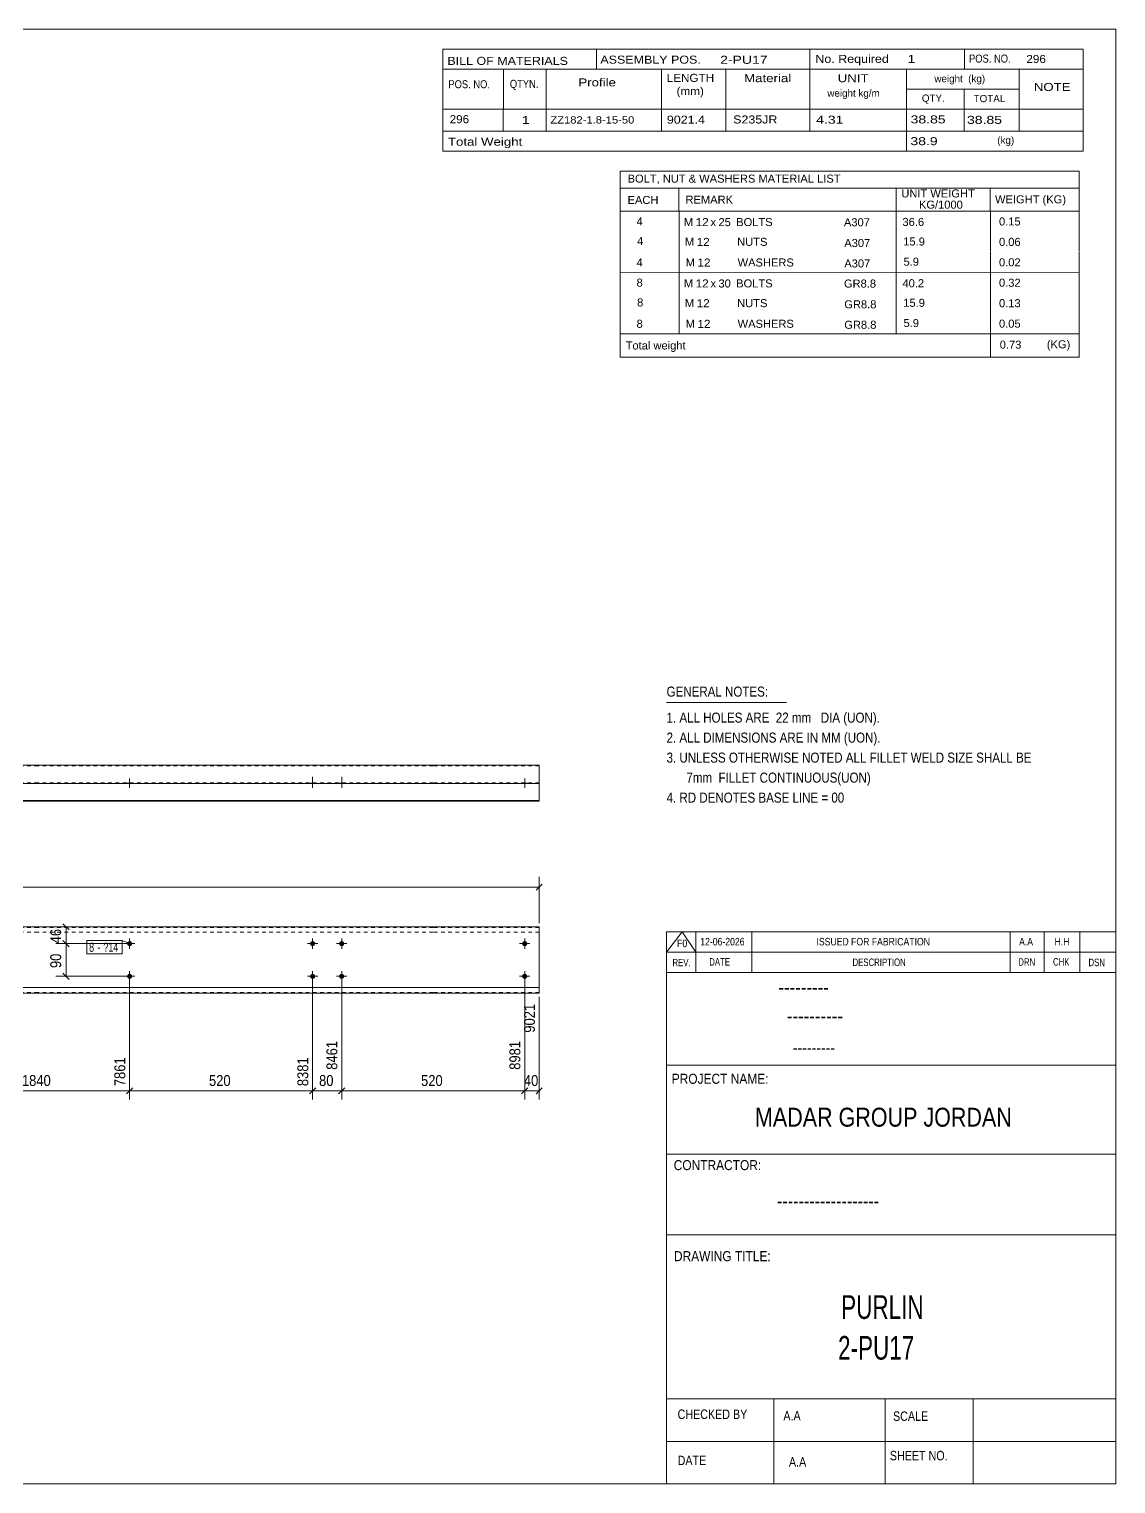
# Model space of a CAD drawing. Header units: millimetres. Extents: x 2 to 579, y 1 to 405.
# Drawn here: x 280.3 to 579, y 5 to 405 of the extents above; entities that cross this region are included whole.
import ezdxf

# ---------------------------------------------------------------- set-up
doc = ezdxf.new("R2010")
doc.units = ezdxf.units.MM
doc.linetypes.add('XKITLINE00', pattern=[0])
doc.linetypes.add('XKITLINE01', pattern=[4, 1, -1, 1, -1])
for name, color, linetype, lineweight in [('Bolt', 3, 'Continuous', 0), ('BoltMark', 7, 'Continuous', 0), ('Dimensions', 7, 'Continuous', 0), ('DrawingSheet', 5, 'Continuous', 0), ('OtherObjectType', 7, 'Continuous', 0), ('Part', 2, 'Continuous', 0)]:
    doc.layers.add(name, color=color, linetype=linetype, lineweight=lineweight)
doc.styles.add('@ARIAL_UNICODE_MS_BOLD', font='ARIAL.TTF')
doc.styles.add('ARIAL', font='ARIAL.TTF')
doc.styles.add('ARIAL_NARROW', font='ARIALN.TTF')
doc.styles.add('COMIC_SANS_MS_BOLD', font='COMICBD.TTF')
doc.styles.add('SWIS721_EX_BT', font='ARIAL.TTF')
doc.styles.add('SWISSE', font='ARIAL.TTF')

# ---------------------------------------------------------------- blocks, each defined once
blk = doc.blocks.new('*A5')
at = {"layer": 'Bolt'}
for points in [[(358.91, 153.52), (358.91, 153.49), (358.9, 153.45), (358.9, 153.42), (358.89, 153.39), (358.88, 153.35), (358.87, 153.32), (358.86, 153.29), (358.84, 153.26), (358.83, 153.23), (358.81, 153.2), (358.79, 153.17), (358.77, 153.14), (358.75, 153.11), (358.73, 153.09), (358.71, 153.06), (358.68, 153.04), (358.66, 153.01), (358.63, 152.99), (358.6, 152.97), (358.57, 152.96), (358.54, 152.94), (358.51, 152.92), (358.48, 152.91), (358.45, 152.9), (358.42, 152.89), (358.38, 152.88), (358.35, 152.87), (358.31, 152.86), (358.28, 152.86), (358.25, 152.86), (358.21, 152.86), (358.18, 152.86), (358.14, 152.86), (358.11, 152.86), (358.08, 152.87), (358.04, 152.88), (358.01, 152.89), (357.98, 152.9), (357.94, 152.91), (357.91, 152.92), (357.88, 152.94), (357.85, 152.96), (357.82, 152.97), (357.8, 152.99), (357.77, 153.01), (357.74, 153.04), (357.72, 153.06), (357.69, 153.09), (357.67, 153.11), (357.65, 153.14), (357.63, 153.17), (357.61, 153.2), (357.59, 153.23), (357.58, 153.26), (357.57, 153.29), (357.55, 153.32), (357.54, 153.35), (357.53, 153.39), (357.53, 153.42), (357.52, 153.45), (357.52, 153.49), (357.51, 153.52), (357.51, 153.56), (357.51, 153.59), (357.52, 153.62), (357.52, 153.66), (357.53, 153.69), (357.53, 153.73), (357.54, 153.76), (357.55, 153.79), (357.57, 153.82), (357.58, 153.86), (357.59, 153.89), (357.61, 153.92), (357.63, 153.94), (357.65, 153.97), (357.67, 154), (357.69, 154.03), (357.72, 154.05), (357.74, 154.07), (357.77, 154.1), (357.8, 154.12), (357.82, 154.14), (357.85, 154.16), (357.88, 154.17), (357.91, 154.19), (357.94, 154.2), (357.98, 154.21), (358.01, 154.23), (358.04, 154.23), (358.08, 154.24), (358.11, 154.25), (358.14, 154.25), (358.18, 154.25), (358.21, 154.26), (358.25, 154.25), (358.28, 154.25), (358.31, 154.25), (358.35, 154.24), (358.38, 154.23), (358.42, 154.23), (358.45, 154.21), (358.48, 154.2), (358.51, 154.19), (358.54, 154.17), (358.57, 154.16), (358.6, 154.14), (358.63, 154.12), (358.66, 154.1), (358.68, 154.07), (358.71, 154.05), (358.73, 154.03), (358.75, 154), (358.77, 153.97), (358.79, 153.94), (358.81, 153.92), (358.83, 153.89), (358.84, 153.86), (358.86, 153.82), (358.87, 153.79), (358.88, 153.76), (358.89, 153.73), (358.9, 153.69), (358.9, 153.66), (358.91, 153.62), (358.91, 153.59), (358.91, 153.56)], [(366.91, 153.52), (366.91, 153.49), (366.9, 153.45), (366.9, 153.42), (366.89, 153.39), (366.88, 153.35), (366.87, 153.32), (366.86, 153.29), (366.84, 153.26), (366.83, 153.23), (366.81, 153.2), (366.79, 153.17), (366.77, 153.14), (366.75, 153.11), (366.73, 153.09), (366.71, 153.06), (366.68, 153.04), (366.66, 153.01), (366.63, 152.99), (366.6, 152.97), (366.57, 152.96), (366.54, 152.94), (366.51, 152.92), (366.48, 152.91), (366.45, 152.9), (366.42, 152.89), (366.38, 152.88), (366.35, 152.87), (366.31, 152.86), (366.28, 152.86), (366.25, 152.86), (366.21, 152.86), (366.18, 152.86), (366.14, 152.86), (366.11, 152.86), (366.08, 152.87), (366.04, 152.88), (366.01, 152.89), (365.98, 152.9), (365.94, 152.91), (365.91, 152.92), (365.88, 152.94), (365.85, 152.96), (365.82, 152.97), (365.8, 152.99), (365.77, 153.01), (365.74, 153.04), (365.72, 153.06), (365.69, 153.09), (365.67, 153.11), (365.65, 153.14), (365.63, 153.17), (365.61, 153.2), (365.59, 153.23), (365.58, 153.26), (365.57, 153.29), (365.55, 153.32), (365.54, 153.35), (365.53, 153.39), (365.53, 153.42), (365.52, 153.45), (365.52, 153.49), (365.51, 153.52), (365.51, 153.56), (365.51, 153.59), (365.52, 153.62), (365.52, 153.66), (365.53, 153.69), (365.53, 153.73), (365.54, 153.76), (365.55, 153.79), (365.57, 153.82), (365.58, 153.86), (365.59, 153.89), (365.61, 153.92), (365.63, 153.94), (365.65, 153.97), (365.67, 154), (365.69, 154.03), (365.72, 154.05), (365.74, 154.07), (365.77, 154.1), (365.8, 154.12), (365.82, 154.14), (365.85, 154.16), (365.88, 154.17), (365.91, 154.19), (365.94, 154.2), (365.98, 154.21), (366.01, 154.23), (366.04, 154.23), (366.08, 154.24), (366.11, 154.25), (366.14, 154.25), (366.18, 154.25), (366.21, 154.26), (366.25, 154.25), (366.28, 154.25), (366.31, 154.25), (366.35, 154.24), (366.38, 154.23), (366.42, 154.23), (366.45, 154.21), (366.48, 154.2), (366.51, 154.19), (366.54, 154.17), (366.57, 154.16), (366.6, 154.14), (366.63, 154.12), (366.66, 154.1), (366.68, 154.07), (366.71, 154.05), (366.73, 154.03), (366.75, 154), (366.77, 153.97), (366.79, 153.94), (366.81, 153.92), (366.83, 153.89), (366.84, 153.86), (366.86, 153.82), (366.87, 153.79), (366.88, 153.76), (366.89, 153.73), (366.9, 153.69), (366.9, 153.66), (366.91, 153.62), (366.91, 153.59), (366.91, 153.56)], [(358.91, 144.52), (358.91, 144.49), (358.9, 144.45), (358.9, 144.42), (358.89, 144.39), (358.88, 144.35), (358.87, 144.32), (358.86, 144.29), (358.84, 144.26), (358.83, 144.23), (358.81, 144.2), (358.79, 144.17), (358.77, 144.14), (358.75, 144.11), (358.73, 144.09), (358.71, 144.06), (358.68, 144.04), (358.66, 144.01), (358.63, 143.99), (358.6, 143.97), (358.57, 143.96), (358.54, 143.94), (358.51, 143.92), (358.48, 143.91), (358.45, 143.9), (358.42, 143.89), (358.38, 143.88), (358.35, 143.87), (358.31, 143.86), (358.28, 143.86), (358.25, 143.86), (358.21, 143.86), (358.18, 143.86), (358.14, 143.86), (358.11, 143.86), (358.08, 143.87), (358.04, 143.88), (358.01, 143.89), (357.98, 143.9), (357.94, 143.91), (357.91, 143.92), (357.88, 143.94), (357.85, 143.96), (357.82, 143.97), (357.8, 143.99), (357.77, 144.01), (357.74, 144.04), (357.72, 144.06), (357.69, 144.09), (357.67, 144.11), (357.65, 144.14), (357.63, 144.17), (357.61, 144.2), (357.59, 144.23), (357.58, 144.26), (357.57, 144.29), (357.55, 144.32), (357.54, 144.35), (357.53, 144.39), (357.53, 144.42), (357.52, 144.45), (357.52, 144.49), (357.51, 144.52), (357.51, 144.56), (357.51, 144.59), (357.52, 144.62), (357.52, 144.66), (357.53, 144.69), (357.53, 144.73), (357.54, 144.76), (357.55, 144.79), (357.57, 144.82), (357.58, 144.86), (357.59, 144.89), (357.61, 144.92), (357.63, 144.94), (357.65, 144.97), (357.67, 145), (357.69, 145.03), (357.72, 145.05), (357.74, 145.07), (357.77, 145.1), (357.8, 145.12), (357.82, 145.14), (357.85, 145.16), (357.88, 145.17), (357.91, 145.19), (357.94, 145.2), (357.98, 145.21), (358.01, 145.23), (358.04, 145.23), (358.08, 145.24), (358.11, 145.25), (358.14, 145.25), (358.18, 145.25), (358.21, 145.26), (358.25, 145.25), (358.28, 145.25), (358.31, 145.25), (358.35, 145.24), (358.38, 145.23), (358.42, 145.23), (358.45, 145.21), (358.48, 145.2), (358.51, 145.19), (358.54, 145.17), (358.57, 145.16), (358.6, 145.14), (358.63, 145.12), (358.66, 145.1), (358.68, 145.07), (358.71, 145.05), (358.73, 145.03), (358.75, 145), (358.77, 144.97), (358.79, 144.94), (358.81, 144.92), (358.83, 144.89), (358.84, 144.86), (358.86, 144.82), (358.87, 144.79), (358.88, 144.76), (358.89, 144.73), (358.9, 144.69), (358.9, 144.66), (358.91, 144.62), (358.91, 144.59), (358.91, 144.56)], [(366.91, 144.52), (366.91, 144.49), (366.9, 144.45), (366.9, 144.42), (366.89, 144.39), (366.88, 144.35), (366.87, 144.32), (366.86, 144.29), (366.84, 144.26), (366.83, 144.23), (366.81, 144.2), (366.79, 144.17), (366.77, 144.14), (366.75, 144.11), (366.73, 144.09), (366.71, 144.06), (366.68, 144.04), (366.66, 144.01), (366.63, 143.99), (366.6, 143.97), (366.57, 143.96), (366.54, 143.94), (366.51, 143.92), (366.48, 143.91), (366.45, 143.9), (366.42, 143.89), (366.38, 143.88), (366.35, 143.87), (366.31, 143.86), (366.28, 143.86), (366.25, 143.86), (366.21, 143.86), (366.18, 143.86), (366.14, 143.86), (366.11, 143.86), (366.08, 143.87), (366.04, 143.88), (366.01, 143.89), (365.98, 143.9), (365.94, 143.91), (365.91, 143.92), (365.88, 143.94), (365.85, 143.96), (365.82, 143.97), (365.8, 143.99), (365.77, 144.01), (365.74, 144.04), (365.72, 144.06), (365.69, 144.09), (365.67, 144.11), (365.65, 144.14), (365.63, 144.17), (365.61, 144.2), (365.59, 144.23), (365.58, 144.26), (365.57, 144.29), (365.55, 144.32), (365.54, 144.35), (365.53, 144.39), (365.53, 144.42), (365.52, 144.45), (365.52, 144.49), (365.51, 144.52), (365.51, 144.56), (365.51, 144.59), (365.52, 144.62), (365.52, 144.66), (365.53, 144.69), (365.53, 144.73), (365.54, 144.76), (365.55, 144.79), (365.57, 144.82), (365.58, 144.86), (365.59, 144.89), (365.61, 144.92), (365.63, 144.94), (365.65, 144.97), (365.67, 145), (365.69, 145.03), (365.72, 145.05), (365.74, 145.07), (365.77, 145.1), (365.8, 145.12), (365.82, 145.14), (365.85, 145.16), (365.88, 145.17), (365.91, 145.19), (365.94, 145.2), (365.98, 145.21), (366.01, 145.23), (366.04, 145.23), (366.08, 145.24), (366.11, 145.25), (366.14, 145.25), (366.18, 145.25), (366.21, 145.26), (366.25, 145.25), (366.28, 145.25), (366.31, 145.25), (366.35, 145.24), (366.38, 145.23), (366.42, 145.23), (366.45, 145.21), (366.48, 145.2), (366.51, 145.19), (366.54, 145.17), (366.57, 145.16), (366.6, 145.14), (366.63, 145.12), (366.66, 145.1), (366.68, 145.07), (366.71, 145.05), (366.73, 145.03), (366.75, 145), (366.77, 144.97), (366.79, 144.94), (366.81, 144.92), (366.83, 144.89), (366.84, 144.86), (366.86, 144.82), (366.87, 144.79), (366.88, 144.76), (366.89, 144.73), (366.9, 144.69), (366.9, 144.66), (366.91, 144.62), (366.91, 144.59), (366.91, 144.56)]]:
    blk.add_hatch(color=3, dxfattribs=at).paths.add_polyline_path(points, flags=17)
at = {"layer": 'Bolt', "color": 3, "linetype": 'XKITLINE00', "lineweight": 0}
for p, q in [((359.61, 153.56), (356.81, 153.56)), ((358.21, 154.96), (358.21, 152.16)), ((367.61, 153.56), (364.81, 153.56)), ((366.21, 154.96), (366.21, 152.16)), ((359.61, 144.56), (356.81, 144.56)), ((358.21, 145.96), (358.21, 143.16)), ((367.61, 144.56), (364.81, 144.56)), ((366.21, 145.96), (366.21, 143.16))]:
    blk.add_line(p, q, dxfattribs=at)
blk = doc.blocks.new('*A6')
at = {"layer": 'Bolt'}
for points in [[(308.62, 153.52), (308.61, 153.49), (308.61, 153.45), (308.6, 153.42), (308.6, 153.39), (308.59, 153.35), (308.58, 153.32), (308.56, 153.29), (308.55, 153.26), (308.54, 153.23), (308.52, 153.2), (308.5, 153.17), (308.48, 153.14), (308.46, 153.11), (308.44, 153.09), (308.41, 153.06), (308.39, 153.04), (308.36, 153.01), (308.34, 152.99), (308.31, 152.97), (308.28, 152.96), (308.25, 152.94), (308.22, 152.92), (308.19, 152.91), (308.15, 152.9), (308.12, 152.89), (308.09, 152.88), (308.05, 152.87), (308.02, 152.86), (307.99, 152.86), (307.95, 152.86), (307.92, 152.86), (307.88, 152.86), (307.85, 152.86), (307.82, 152.86), (307.78, 152.87), (307.75, 152.88), (307.72, 152.89), (307.68, 152.9), (307.65, 152.91), (307.62, 152.92), (307.59, 152.94), (307.56, 152.96), (307.53, 152.97), (307.5, 152.99), (307.47, 153.01), (307.45, 153.04), (307.42, 153.06), (307.4, 153.09), (307.38, 153.11), (307.36, 153.14), (307.34, 153.17), (307.32, 153.2), (307.3, 153.23), (307.29, 153.26), (307.27, 153.29), (307.26, 153.32), (307.25, 153.35), (307.24, 153.39), (307.23, 153.42), (307.23, 153.45), (307.22, 153.49), (307.22, 153.52), (307.22, 153.56), (307.22, 153.59), (307.22, 153.62), (307.23, 153.66), (307.23, 153.69), (307.24, 153.73), (307.25, 153.76), (307.26, 153.79), (307.27, 153.82), (307.29, 153.86), (307.3, 153.89), (307.32, 153.92), (307.34, 153.94), (307.36, 153.97), (307.38, 154), (307.4, 154.03), (307.42, 154.05), (307.45, 154.07), (307.47, 154.1), (307.5, 154.12), (307.53, 154.14), (307.56, 154.16), (307.59, 154.17), (307.62, 154.19), (307.65, 154.2), (307.68, 154.21), (307.72, 154.23), (307.75, 154.23), (307.78, 154.24), (307.82, 154.25), (307.85, 154.25), (307.88, 154.25), (307.92, 154.26), (307.95, 154.25), (307.99, 154.25), (308.02, 154.25), (308.05, 154.24), (308.09, 154.23), (308.12, 154.23), (308.15, 154.21), (308.19, 154.2), (308.22, 154.19), (308.25, 154.17), (308.28, 154.16), (308.31, 154.14), (308.34, 154.12), (308.36, 154.1), (308.39, 154.07), (308.41, 154.05), (308.44, 154.03), (308.46, 154), (308.48, 153.97), (308.5, 153.94), (308.52, 153.92), (308.54, 153.89), (308.55, 153.86), (308.56, 153.82), (308.58, 153.79), (308.59, 153.76), (308.6, 153.73), (308.6, 153.69), (308.61, 153.66), (308.61, 153.62), (308.62, 153.59), (308.62, 153.56)], [(417.21, 153.52), (417.2, 153.49), (417.2, 153.45), (417.19, 153.42), (417.19, 153.39), (417.18, 153.35), (417.17, 153.32), (417.15, 153.29), (417.14, 153.26), (417.12, 153.23), (417.11, 153.2), (417.09, 153.17), (417.07, 153.14), (417.05, 153.11), (417.02, 153.09), (417, 153.06), (416.98, 153.04), (416.95, 153.01), (416.92, 152.99), (416.89, 152.97), (416.87, 152.96), (416.84, 152.94), (416.81, 152.92), (416.77, 152.91), (416.74, 152.9), (416.71, 152.89), (416.68, 152.88), (416.64, 152.87), (416.61, 152.86), (416.57, 152.86), (416.54, 152.86), (416.51, 152.86), (416.47, 152.86), (416.44, 152.86), (416.4, 152.86), (416.37, 152.87), (416.34, 152.88), (416.3, 152.89), (416.27, 152.9), (416.24, 152.91), (416.21, 152.92), (416.18, 152.94), (416.15, 152.96), (416.12, 152.97), (416.09, 152.99), (416.06, 153.01), (416.04, 153.04), (416.01, 153.06), (415.99, 153.09), (415.96, 153.11), (415.94, 153.14), (415.92, 153.17), (415.91, 153.2), (415.89, 153.23), (415.87, 153.26), (415.86, 153.29), (415.85, 153.32), (415.84, 153.35), (415.83, 153.39), (415.82, 153.42), (415.81, 153.45), (415.81, 153.49), (415.81, 153.52), (415.81, 153.56), (415.81, 153.59), (415.81, 153.62), (415.81, 153.66), (415.82, 153.69), (415.83, 153.73), (415.84, 153.76), (415.85, 153.79), (415.86, 153.82), (415.87, 153.86), (415.89, 153.89), (415.91, 153.92), (415.92, 153.94), (415.94, 153.97), (415.96, 154), (415.99, 154.03), (416.01, 154.05), (416.04, 154.07), (416.06, 154.1), (416.09, 154.12), (416.12, 154.14), (416.15, 154.16), (416.18, 154.17), (416.21, 154.19), (416.24, 154.2), (416.27, 154.21), (416.3, 154.23), (416.34, 154.23), (416.37, 154.24), (416.4, 154.25), (416.44, 154.25), (416.47, 154.25), (416.51, 154.26), (416.54, 154.25), (416.57, 154.25), (416.61, 154.25), (416.64, 154.24), (416.68, 154.23), (416.71, 154.23), (416.74, 154.21), (416.77, 154.2), (416.81, 154.19), (416.84, 154.17), (416.87, 154.16), (416.89, 154.14), (416.92, 154.12), (416.95, 154.1), (416.98, 154.07), (417, 154.05), (417.02, 154.03), (417.05, 154), (417.07, 153.97), (417.09, 153.94), (417.11, 153.92), (417.12, 153.89), (417.14, 153.86), (417.15, 153.82), (417.17, 153.79), (417.18, 153.76), (417.19, 153.73), (417.19, 153.69), (417.2, 153.66), (417.2, 153.62), (417.21, 153.59), (417.21, 153.56)], [(308.62, 144.52), (308.61, 144.49), (308.61, 144.45), (308.6, 144.42), (308.6, 144.39), (308.59, 144.35), (308.58, 144.32), (308.56, 144.29), (308.55, 144.26), (308.54, 144.23), (308.52, 144.2), (308.5, 144.17), (308.48, 144.14), (308.46, 144.11), (308.44, 144.09), (308.41, 144.06), (308.39, 144.04), (308.36, 144.01), (308.34, 143.99), (308.31, 143.97), (308.28, 143.96), (308.25, 143.94), (308.22, 143.92), (308.19, 143.91), (308.15, 143.9), (308.12, 143.89), (308.09, 143.88), (308.05, 143.87), (308.02, 143.86), (307.99, 143.86), (307.95, 143.86), (307.92, 143.86), (307.88, 143.86), (307.85, 143.86), (307.82, 143.86), (307.78, 143.87), (307.75, 143.88), (307.72, 143.89), (307.68, 143.9), (307.65, 143.91), (307.62, 143.92), (307.59, 143.94), (307.56, 143.96), (307.53, 143.97), (307.5, 143.99), (307.47, 144.01), (307.45, 144.04), (307.42, 144.06), (307.4, 144.09), (307.38, 144.11), (307.36, 144.14), (307.34, 144.17), (307.32, 144.2), (307.3, 144.23), (307.29, 144.26), (307.27, 144.29), (307.26, 144.32), (307.25, 144.35), (307.24, 144.39), (307.23, 144.42), (307.23, 144.45), (307.22, 144.49), (307.22, 144.52), (307.22, 144.56), (307.22, 144.59), (307.22, 144.62), (307.23, 144.66), (307.23, 144.69), (307.24, 144.73), (307.25, 144.76), (307.26, 144.79), (307.27, 144.82), (307.29, 144.86), (307.3, 144.89), (307.32, 144.92), (307.34, 144.94), (307.36, 144.97), (307.38, 145), (307.4, 145.03), (307.42, 145.05), (307.45, 145.07), (307.47, 145.1), (307.5, 145.12), (307.53, 145.14), (307.56, 145.16), (307.59, 145.17), (307.62, 145.19), (307.65, 145.2), (307.68, 145.21), (307.72, 145.23), (307.75, 145.23), (307.78, 145.24), (307.82, 145.25), (307.85, 145.25), (307.88, 145.25), (307.92, 145.26), (307.95, 145.25), (307.99, 145.25), (308.02, 145.25), (308.05, 145.24), (308.09, 145.23), (308.12, 145.23), (308.15, 145.21), (308.19, 145.2), (308.22, 145.19), (308.25, 145.17), (308.28, 145.16), (308.31, 145.14), (308.34, 145.12), (308.36, 145.1), (308.39, 145.07), (308.41, 145.05), (308.44, 145.03), (308.46, 145), (308.48, 144.97), (308.5, 144.94), (308.52, 144.92), (308.54, 144.89), (308.55, 144.86), (308.56, 144.82), (308.58, 144.79), (308.59, 144.76), (308.6, 144.73), (308.6, 144.69), (308.61, 144.66), (308.61, 144.62), (308.62, 144.59), (308.62, 144.56)], [(417.21, 144.52), (417.2, 144.49), (417.2, 144.45), (417.19, 144.42), (417.19, 144.39), (417.18, 144.35), (417.17, 144.32), (417.15, 144.29), (417.14, 144.26), (417.12, 144.23), (417.11, 144.2), (417.09, 144.17), (417.07, 144.14), (417.05, 144.11), (417.02, 144.09), (417, 144.06), (416.98, 144.04), (416.95, 144.01), (416.92, 143.99), (416.89, 143.97), (416.87, 143.96), (416.84, 143.94), (416.81, 143.92), (416.77, 143.91), (416.74, 143.9), (416.71, 143.89), (416.68, 143.88), (416.64, 143.87), (416.61, 143.86), (416.57, 143.86), (416.54, 143.86), (416.51, 143.86), (416.47, 143.86), (416.44, 143.86), (416.4, 143.86), (416.37, 143.87), (416.34, 143.88), (416.3, 143.89), (416.27, 143.9), (416.24, 143.91), (416.21, 143.92), (416.18, 143.94), (416.15, 143.96), (416.12, 143.97), (416.09, 143.99), (416.06, 144.01), (416.04, 144.04), (416.01, 144.06), (415.99, 144.09), (415.96, 144.11), (415.94, 144.14), (415.92, 144.17), (415.91, 144.2), (415.89, 144.23), (415.87, 144.26), (415.86, 144.29), (415.85, 144.32), (415.84, 144.35), (415.83, 144.39), (415.82, 144.42), (415.81, 144.45), (415.81, 144.49), (415.81, 144.52), (415.81, 144.56), (415.81, 144.59), (415.81, 144.62), (415.81, 144.66), (415.82, 144.69), (415.83, 144.73), (415.84, 144.76), (415.85, 144.79), (415.86, 144.82), (415.87, 144.86), (415.89, 144.89), (415.91, 144.92), (415.92, 144.94), (415.94, 144.97), (415.96, 145), (415.99, 145.03), (416.01, 145.05), (416.04, 145.07), (416.06, 145.1), (416.09, 145.12), (416.12, 145.14), (416.15, 145.16), (416.18, 145.17), (416.21, 145.19), (416.24, 145.2), (416.27, 145.21), (416.3, 145.23), (416.34, 145.23), (416.37, 145.24), (416.4, 145.25), (416.44, 145.25), (416.47, 145.25), (416.51, 145.26), (416.54, 145.25), (416.57, 145.25), (416.61, 145.25), (416.64, 145.24), (416.68, 145.23), (416.71, 145.23), (416.74, 145.21), (416.77, 145.2), (416.81, 145.19), (416.84, 145.17), (416.87, 145.16), (416.89, 145.14), (416.92, 145.12), (416.95, 145.1), (416.98, 145.07), (417, 145.05), (417.02, 145.03), (417.05, 145), (417.07, 144.97), (417.09, 144.94), (417.11, 144.92), (417.12, 144.89), (417.14, 144.86), (417.15, 144.82), (417.17, 144.79), (417.18, 144.76), (417.19, 144.73), (417.19, 144.69), (417.2, 144.66), (417.2, 144.62), (417.21, 144.59), (417.21, 144.56)]]:
    blk.add_hatch(color=3, dxfattribs=at).paths.add_polyline_path(points, flags=17)
at = {"layer": 'Bolt', "color": 3, "linetype": 'XKITLINE00', "lineweight": 0}
for p, q in [((309.32, 153.56), (306.52, 153.56)), ((307.92, 154.96), (307.92, 152.16)), ((417.91, 153.56), (415.11, 153.56)), ((416.51, 154.96), (416.51, 152.16)), ((309.32, 144.56), (306.52, 144.56)), ((307.92, 145.96), (307.92, 143.16)), ((417.91, 144.56), (415.11, 144.56)), ((416.51, 145.96), (416.51, 143.16))]:
    blk.add_line(p, q, dxfattribs=at)
blk = doc.blocks.new('*A7')
at = {"layer": 'Part'}
blk.add_hatch(color=2, dxfattribs=at).paths.add_polyline_path([(69.69, 159.56), (71.29, 159.56), (70.49, 158.16)], flags=17)
at = {"layer": 'Part', "color": 2, "linetype": 'XKITLINE00', "lineweight": 0}
for p, q in [((46.45, 158.16), (46.45, 139.96)), ((70.45, 158.16), (46.45, 158.16)), ((70.49, 158.16), (69.69, 159.56)), ((69.69, 159.56), (71.29, 159.56)), ((71.29, 159.56), (70.49, 158.16)), ((182.13, 158.16), (70.55, 158.16)), ((232.43, 158.16), (182.23, 158.16)), ((282.72, 158.16), (232.53, 158.16)), ((333.02, 158.16), (282.82, 158.16)), ((391.31, 158.16), (333.12, 158.16)), ((420.51, 158.16), (391.41, 158.16)), ((420.51, 158.16), (420.51, 139.96)), ((70.45, 141.46), (46.45, 141.46)), ((182.13, 141.46), (70.55, 141.46)), ((232.43, 141.46), (182.23, 141.46)), ((282.72, 141.46), (232.53, 141.46)), ((333.02, 141.46), (282.82, 141.46)), ((391.31, 141.46), (333.12, 141.46)), ((420.51, 141.46), (391.41, 141.46)), ((46.45, 139.96), (70.45, 139.96)), ((70.55, 139.96), (182.13, 139.96)), ((182.23, 139.96), (232.43, 139.96)), ((232.53, 139.96), (282.72, 139.96)), ((282.82, 139.96), (333.02, 139.96)), ((333.12, 139.96), (391.31, 139.96)), ((391.41, 139.96), (420.51, 139.96))]:
    blk.add_line(p, q, dxfattribs=at)
at = {"layer": 'Part', "color": 7, "linetype": 'XKITLINE01', "lineweight": 0}
for p, q in [((70.45, 157.98), (46.45, 157.98)), ((70.45, 156.66), (46.45, 156.66)), ((182.13, 157.98), (70.55, 157.98)), ((182.13, 156.66), (70.55, 156.66)), ((232.43, 157.98), (182.23, 157.98)), ((232.43, 156.66), (182.23, 156.66)), ((282.72, 157.98), (232.53, 157.98)), ((282.72, 156.66), (232.53, 156.66)), ((333.02, 157.98), (282.82, 157.98)), ((333.02, 156.66), (282.82, 156.66)), ((391.31, 157.98), (333.12, 157.98)), ((391.31, 156.66), (333.12, 156.66)), ((420.51, 157.98), (391.41, 157.98)), ((420.51, 156.66), (391.41, 156.66)), ((70.45, 140.14), (46.45, 140.14)), ((182.13, 140.14), (70.55, 140.14)), ((232.43, 140.14), (182.23, 140.14)), ((282.72, 140.14), (232.53, 140.14)), ((333.02, 140.14), (282.82, 140.14)), ((391.31, 140.14), (333.12, 140.14)), ((420.51, 140.14), (391.41, 140.14))]:
    blk.add_line(p, q, dxfattribs=at)
at = {"layer": 'Part', "color": 2, "linetype": 'XKITLINE00', "lineweight": 0}
blk.add_circle((70.49, 159.06), 1, dxfattribs=at)
blk = doc.blocks.new('*A12')
at = {"layer": 'Bolt'}
for points in [[(357.51, 197.58), (357.51, 197.76), (358.91, 197.76), (358.91, 197.58)], [(357.51, 197.58), (357.51, 197.76), (358.91, 197.76), (358.91, 197.58)], [(365.51, 197.58), (365.51, 197.76), (366.91, 197.76), (366.91, 197.58)], [(365.51, 197.58), (365.51, 197.76), (366.91, 197.76), (366.91, 197.58)]]:
    blk.add_hatch(color=3, dxfattribs=at).paths.add_polyline_path(points, flags=17)
at = {"layer": 'Bolt', "color": 3, "linetype": 'XKITLINE00', "lineweight": 0}
for p, q in [((357.51, 197.76), (357.51, 197.58)), ((357.51, 197.76), (357.51, 197.58)), ((358.21, 199.42), (358.21, 196.42)), ((358.21, 199.42), (358.21, 196.42)), ((358.91, 197.76), (358.91, 197.58)), ((358.91, 197.76), (358.91, 197.58)), ((365.51, 197.76), (365.51, 197.58)), ((365.51, 197.76), (365.51, 197.58)), ((366.21, 199.42), (366.21, 196.42)), ((366.21, 199.42), (366.21, 196.42)), ((366.91, 197.76), (366.91, 197.58)), ((366.91, 197.76), (366.91, 197.58))]:
    blk.add_line(p, q, dxfattribs=at)
blk = doc.blocks.new('*A13')
at = {"layer": 'Bolt'}
for points in [[(307.22, 197.58), (307.22, 197.76), (308.62, 197.76), (308.62, 197.58)], [(307.22, 197.58), (307.22, 197.76), (308.62, 197.76), (308.62, 197.58)], [(415.81, 197.58), (415.81, 197.76), (417.21, 197.76), (417.21, 197.58)], [(415.81, 197.58), (415.81, 197.76), (417.21, 197.76), (417.21, 197.58)]]:
    blk.add_hatch(color=3, dxfattribs=at).paths.add_polyline_path(points, flags=17)
at = {"layer": 'Bolt', "color": 3, "linetype": 'XKITLINE00', "lineweight": 0}
for p, q in [((307.22, 197.76), (307.22, 197.58)), ((307.22, 197.76), (307.22, 197.58)), ((307.92, 198.92), (307.92, 196.42)), ((307.92, 198.92), (307.92, 196.42)), ((308.62, 197.76), (308.62, 197.58)), ((308.62, 197.76), (308.62, 197.58)), ((415.81, 197.76), (415.81, 197.58)), ((415.81, 197.76), (415.81, 197.58)), ((416.51, 198.92), (416.51, 196.42)), ((416.51, 198.92), (416.51, 196.42)), ((417.21, 197.76), (417.21, 197.58)), ((417.21, 197.76), (417.21, 197.58))]:
    blk.add_line(p, q, dxfattribs=at)
blk = doc.blocks.new('*A14')
at = {"layer": 'Part'}
blk.add_hatch(color=2, dxfattribs=at).paths.add_polyline_path([(69.69, 199.07), (71.29, 199.07), (70.49, 197.67)], flags=17)
at = {"layer": 'Part', "color": 2, "linetype": 'XKITLINE00', "lineweight": 0}
for p, q in [((46.45, 192.94), (46.45, 202.58)), ((70.45, 202.58), (46.45, 202.58)), ((182.13, 202.58), (70.55, 202.58)), ((232.43, 202.58), (182.23, 202.58)), ((282.72, 202.58), (232.53, 202.58)), ((333.02, 202.58), (282.82, 202.58)), ((391.31, 202.58), (333.12, 202.58)), ((420.51, 202.58), (391.41, 202.58)), ((420.51, 202.58), (420.51, 192.94)), ((70.45, 197.58), (46.45, 197.58)), ((70.49, 197.67), (69.69, 199.07)), ((69.69, 199.07), (71.29, 199.07)), ((71.29, 199.07), (70.49, 197.67)), ((182.13, 197.58), (70.55, 197.58)), ((232.43, 197.58), (182.23, 197.58)), ((282.72, 197.58), (232.53, 197.58)), ((333.02, 197.58), (282.82, 197.58)), ((391.31, 197.58), (333.12, 197.58)), ((420.51, 197.58), (391.41, 197.58)), ((46.45, 192.76), (46.45, 192.94)), ((46.45, 192.94), (70.45, 192.94)), ((70.45, 192.76), (46.45, 192.76)), ((70.55, 192.94), (182.13, 192.94)), ((182.13, 192.76), (70.55, 192.76)), ((182.23, 192.94), (232.43, 192.94)), ((232.43, 192.76), (182.23, 192.76)), ((232.53, 192.94), (282.72, 192.94)), ((282.72, 192.76), (232.53, 192.76)), ((282.82, 192.94), (333.02, 192.94)), ((333.02, 192.76), (282.82, 192.76)), ((333.12, 192.94), (391.31, 192.94)), ((391.31, 192.76), (333.12, 192.76)), ((391.41, 192.94), (420.51, 192.94)), ((420.51, 192.76), (391.41, 192.76)), ((420.51, 192.94), (420.51, 192.76))]:
    blk.add_line(p, q, dxfattribs=at)
at = {"layer": 'Part', "color": 7, "linetype": 'XKITLINE01', "lineweight": 0}
for p, q in [((70.45, 202.4), (46.45, 202.4)), ((182.13, 202.4), (70.55, 202.4)), ((232.43, 202.4), (182.23, 202.4)), ((282.72, 202.4), (232.53, 202.4)), ((333.02, 202.4), (282.82, 202.4)), ((391.31, 202.4), (333.12, 202.4)), ((420.51, 202.4), (391.41, 202.4)), ((70.45, 197.76), (46.45, 197.76)), ((182.13, 197.76), (70.55, 197.76)), ((232.43, 197.76), (182.23, 197.76)), ((282.72, 197.76), (232.53, 197.76)), ((333.02, 197.76), (282.82, 197.76)), ((391.31, 197.76), (333.12, 197.76)), ((420.51, 197.76), (391.41, 197.76))]:
    blk.add_line(p, q, dxfattribs=at)
at = {"layer": 'Part', "color": 2, "linetype": 'XKITLINE00', "lineweight": 0}
blk.add_circle((70.49, 198.57), 1, dxfattribs=at)
blk = doc.blocks.new('*A15')
at = {"layer": 'DrawingSheet', "color": 5, "linetype": 'XKITLINE00', "lineweight": 0}
for p, q in [((579, 405), (5, 405)), ((5, 405), (5, 5)), ((579, 5), (579, 405)), ((5, 5), (579, 5))]:
    blk.add_line(p, q, dxfattribs=at)
at = {"layer": 'DrawingSheet', "color": 5, "style": 'ARIAL', "width": 0.85}
blk.add_text('Tekla structures', height=2, rotation=90, dxfattribs=at).set_placement((4.5, 5.5))
blk = doc.blocks.new('*A16')
at = {"layer": 'OtherObjectType', "color": 7, "linetype": 'XKITLINE00', "lineweight": 0}
for p, q in [((442.76, 365.95), (442.75, 354.95)), ((442.76, 365.95), (568.88, 365.95)), ((568.88, 365.95), (568.88, 354.95)), ((442.75, 361.3), (568.88, 361.3)), ((458.87, 361.31), (458.87, 354.95)), ((518.57, 361.31), (518.57, 354.95)), ((544.47, 361.29), (544.47, 354.95)), ((442.76, 354.92), (442.76, 349.42)), ((442.77, 354.95), (568.88, 354.95)), ((458.92, 354.95), (458.92, 349.33)), ((518.57, 354.95), (518.57, 349.33)), ((544.5, 354.95), (544.5, 349.45)), ((568.88, 354.95), (568.88, 349.45)), ((442.79, 349.33), (442.79, 343.72)), ((458.95, 349.33), (458.95, 343.71)), ((518.57, 349.33), (518.57, 343.71)), ((544.5, 349.33), (544.5, 343.83)), ((568.88, 349.33), (568.88, 343.83)), ((442.79, 343.7), (442.79, 338.13)), ((458.95, 343.71), (458.95, 338.09)), ((518.57, 343.71), (518.57, 338.09)), ((544.5, 343.71), (544.5, 338.1)), ((568.88, 343.71), (568.88, 338.1)), ((568.88, 338.1), (442.75, 338.13)), ((442.76, 338.06), (442.76, 332.56)), ((458.92, 338.09), (458.92, 332.47)), ((518.57, 338.09), (518.57, 332.47)), ((544.5, 338.09), (544.5, 332.59)), ((568.88, 338.09), (568.88, 332.59)), ((442.79, 332.47), (442.79, 326.86)), ((458.95, 332.47), (458.95, 326.86)), ((518.57, 332.47), (518.57, 326.86)), ((544.5, 332.47), (544.5, 326.97)), ((568.88, 332.47), (568.88, 326.97)), ((442.79, 326.84), (442.79, 321.27)), ((458.95, 326.85), (458.95, 321.24)), ((518.57, 326.86), (518.57, 321.24)), ((544.5, 326.85), (544.5, 321.25)), ((568.88, 326.85), (568.88, 321.24)), ((568.88, 321.24), (442.75, 321.27)), ((442.78, 321.24), (442.78, 314.83)), ((442.85, 321.23), (568.87, 321.24)), ((544.5, 321.2), (544.5, 314.79)), ((568.87, 321.21), (568.87, 314.79)), ((442.77, 314.79), (568.87, 314.79))]:
    blk.add_line(p, q, dxfattribs=at)
at = {"layer": 'OtherObjectType', "color": 7, "style": 'ARIAL_NARROW'}
for s, width, p in [('BOLT, NUT & WASHERS MATERIAL LIST', 1.211571, (444.79, 362.79)), ('UNIT WEIGHT', 1.211571, (520.03, 358.72)), ('EACH', 1.211571, (444.78, 356.92)), ('REMARK', 1.211571, (460.7, 357.01)), (' KG/1000', 1.211571, (524.02, 355.63)), ('WEIGHT (KG)', 1.211571, (545.78, 357.1)), ('4', 1.211571, (447.26, 351.05)), ('M', 1.211571, (460.26, 350.85)), ('12', 1.275, (463.5, 350.83)), ('x', 1.211571, (467.58, 350.83)), ('25', 1.211571, (469.76, 350.82)), ('BOLTS', 1.211571, (474.63, 350.84)), ('A307', 1.211571, (504.25, 350.79)), ('36.6', 1.211571, (520.34, 350.88)), ('0.15', 1.211571, (546.87, 351.01)), ('4', 1.211571, (447.4, 345.61)), ('M', 1.211571, (460.54, 345.41)), ('12', 1.275, (463.78, 345.39)), ('NUTS', 1.211571, (474.91, 345.41)), ('A307', 1.211571, (504.35, 345.09)), ('15.9', 1.211571, (520.56, 345.5)), ('0.06', 1.211571, (546.87, 345.39)), ('4', 1.211571, (447.24, 339.74)), ('M', 1.211571, (460.76, 339.74)), ('12', 1.275, (464, 339.72)), ('WASHERS', 1.211571, (475.04, 339.73)), ('A307', 1.211571, (504.35, 339.47)), ('5.9', 1.211571, (520.64, 339.94)), ('0.02', 1.211571, (546.87, 339.78)), ('8', 1.211571, (447.26, 334.2)), ('M', 1.211571, (460.26, 333.99)), ('12', 1.275, (463.5, 333.97)), ('30', 1.211571, (469.76, 333.96)), ('BOLTS', 1.211571, (474.63, 333.98)), ('GR8.8', 1.211571, (504.25, 333.93)), ('40.2', 1.211571, (520.34, 334.02)), ('0.32', 1.211571, (546.87, 334.16)), ('x', 1.211571, (467.58, 333.97)), ('8', 1.211571, (447.4, 328.75)), ('M', 1.211571, (460.54, 328.56)), ('12', 1.275, (463.78, 328.54)), ('NUTS', 1.211571, (474.91, 328.55)), ('GR8.8', 1.211571, (504.35, 328.23)), ('15.9', 1.211571, (520.56, 328.65)), ('0.13', 1.211571, (546.87, 328.54)), ('8', 1.211571, (447.24, 322.88)), ('M', 1.211571, (460.76, 322.88)), ('12', 1.275, (464, 322.86)), ('WASHERS', 1.211571, (475.04, 322.88)), ('GR8.8', 1.211571, (504.35, 322.61)), ('5.9', 1.211571, (520.64, 323.08)), ('0.05', 1.211571, (546.87, 322.92)), ('Total weight', 1.211571, (444.26, 316.91)), ('0.73', 1.211571, (547.07, 317.14)), ('(KG)', 1.211571, (560.02, 317.24))]:
    blk.add_text(s, height=2.2, dxfattribs=dict(at, width=width)).set_placement(p)
blk = doc.blocks.new('*A17')
at = {"layer": 'OtherObjectType', "color": 7, "linetype": 'XKITLINE00', "lineweight": 0}
blk.add_line((455.5, 219.82), (488.5, 219.82), dxfattribs=at)
at = {"layer": 'OtherObjectType', "color": 7, "style": 'ARIAL_NARROW', "width": 1.008832}
for s, p in [('GENERAL NOTES:', (455.5, 221.47)), ('1. ALL HOLES ARE  22 mm   DIA (UON).', (455.5, 214.32)), ('2. ALL DIMENSIONS ARE IN MM (UON).', (455.5, 208.82)), ('3. UNLESS OTHERWISE NOTED ALL FILLET WELD SIZE SHALL BE', (455.5, 203.32)), ('7mm  FILLET CONTINUOUS(UON)', (460.95, 197.82)), ('4. RD DENOTES BASE LINE = 00', (455.5, 192.32))]:
    blk.add_text(s, height=2.75, dxfattribs=at).set_placement(p)
blk = doc.blocks.new('*A18')
at = {"layer": 'OtherObjectType', "color": 7, "linetype": 'XKITLINE00', "lineweight": 0}
for p, q in [((455.5, 156.76), (579, 156.76)), ((455.5, 151.21), (459.82, 156.76)), ((455.5, 151.21), (455.5, 156.76)), ((459.82, 156.76), (463.53, 151.21)), ((463.53, 151.21), (463.53, 156.76)), ((478.97, 151.21), (478.97, 156.76)), ((549.98, 151.21), (549.98, 156.76)), ((559.24, 151.21), (559.24, 156.76)), ((569.12, 151.21), (569.12, 156.76)), ((579, 151.21), (579, 156.76)), ((455.5, 151.21), (579, 151.21)), ((455.5, 145.65), (455.5, 151.21)), ((459.21, 151.21), (579, 151.21)), ((463.53, 145.65), (463.53, 151.21)), ((478.97, 145.65), (478.97, 151.21)), ((549.98, 145.65), (549.98, 151.21)), ((559.24, 145.65), (559.24, 151.21)), ((569.12, 145.65), (569.12, 151.21)), ((579, 145.65), (579, 151.21))]:
    blk.add_line(p, q, dxfattribs=at)
at = {"layer": 'OtherObjectType', "color": 7, "style": 'ARIAL_NARROW'}
for s, height, width, p in [('F0', 2.058, 1.008832, (458.4, 152.59)), ('12-06-2026', 2.058, 1.008832, (464.76, 153.06)), ('ISSUED FOR FABRICATION', 2.0583, 1.008832, (496.71, 153.06)), ('A.A', 2.058, 1.008832, (552.4, 153.06)), ('H.H', 2.058, 1.008832, (562.13, 153.06)), ('REV.', 2.058, 0.907949, (457.13, 147.31)), ('DATE', 2.058, 0.907949, (467.23, 147.5)), ('DESCRIPTION', 2.0583, 0.907949, (506.61, 147.39)), ('DRN', 2.058, 0.907949, (552.17, 147.47)), ('CHK', 2.058, 0.907949, (561.72, 147.5)), ('DSN', 2.058, 0.907949, (571.47, 147.35))]:
    blk.add_text(s, height=height, dxfattribs=dict(at, width=width)).set_placement(p)
blk = doc.blocks.new('*A20')
at = {"layer": 'OtherObjectType', "color": 2, "linetype": 'XKITLINE00', "lineweight": 0}
for p, q in [((455.5, 145.65), (579, 145.65)), ((455.5, 5), (455.5, 145.64)), ((578.98, 145.64), (579, 5)), ((579, 120.14), (455.5, 120.14)), ((455.5, 95.63), (579, 95.63)), ((579, 73.49), (455.5, 73.49)), ((579, 28.4), (455.5, 28.4)), ((484.94, 28.4), (484.94, 5)), ((515.62, 5), (515.62, 28.4)), ((539.75, 5), (539.75, 28.4)), ((579, 16.7), (455.5, 16.7)), ((579, 5), (455.5, 5))]:
    blk.add_line(p, q, dxfattribs=at)
at = {"layer": 'OtherObjectType', "color": 4, "style": '@ARIAL_UNICODE_MS_BOLD', "width": 0.85}
blk.add_text('---------', height=3.9, dxfattribs=at).set_placement((486.23, 139.59))
at = {"layer": 'OtherObjectType', "color": 7, "style": 'ARIAL', "width": 0.85}
for s, height, p in [('----------', 3.9, (488.56, 131.77)), ('---------', 3.25, (490.21, 123.31))]:
    blk.add_text(s, height=height, dxfattribs=at).set_placement(p)
at = {"layer": 'OtherObjectType', "color": 3, "width": 0.85}
for s, style, p in [('PROJECT NAME:', 'SWIS721_EX_BT', (456.92, 115.01)), ('CONTRACTOR:', 'SWISSE', (457.47, 91.27)), ('DRAWING TITLE:', 'SWIS721_EX_BT', (457.53, 66.24))]:
    blk.add_text(s, height=2.7618, dxfattribs=dict(at, style=style)).set_placement(p)
at = {"layer": 'OtherObjectType', "color": 7, "width": 0.85}
for s, height, p in [('MADAR GROUP JORDAN', 5.2, (479.79, 103.23)), ('CHECKED BY', 2.592, (458.53, 22.86)), ('A.A', 2.592, (487.61, 22.45)), ('SCALE', 2.592, (517.74, 22.33)), ('DATE', 2.592, (458.54, 10.16)), ('A.A', 2.592, (489.14, 9.76)), ('SHEET NO.', 2.592, (516.87, 11.49))]:
    blk.add_text(s, height=height, dxfattribs=at).set_placement(p)
at = {"layer": 'OtherObjectType', "color": 1}
for s, height, style, width, p in [('-------------------', 3.9, 'COMIC_SANS_MS_BOLD', 0.85, (485.87, 80.86)), ('PURLIN', 6.5, 'ARIAL', 0.68, (503.5, 50.37)), ('2-PU17', 6.5, 'ARIAL', 0.68, (502.64, 39.17))]:
    blk.add_text(s, height=height, dxfattribs=dict(at, style=style, width=width)).set_placement(p)
blk = doc.blocks.new('*A21')
at = {"layer": 'OtherObjectType', "color": 7, "linetype": 'XKITLINE00', "lineweight": 0}
for p, q in [((393.98, 399.5), (569.98, 399.5)), ((393.98, 399.5), (393.98, 388.5)), ((436.26, 399.42), (436.26, 393.87)), ((494.85, 394), (494.85, 399.5)), ((537.43, 393.96), (537.43, 399.42)), ((569.98, 394), (569.98, 399.5)), ((393.98, 394), (569.98, 394)), ((410.64, 394), (410.64, 383)), ((422.4, 393.98), (422.4, 383.03)), ((454.12, 393.99), (454.13, 383)), ((471.78, 393.98), (471.78, 383)), ((494.85, 393.98), (494.85, 383)), ((521.43, 394), (521.43, 383)), ((552.42, 394), (552.42, 383)), ((569.98, 394), (569.98, 388.5)), ((393.98, 388.5), (393.98, 383)), ((521.45, 388.52), (552.45, 388.52)), ((537.28, 388.52), (537.28, 383)), ((569.98, 388.5), (569.98, 383)), ((393.98, 383), (569.98, 383)), ((393.98, 383), (393.98, 376.95)), ((410.63, 383), (410.63, 376.95)), ((422.44, 382.99), (422.44, 376.95)), ((454.12, 383), (454.11, 376.95)), ((471.79, 383), (471.79, 376.95)), ((494.87, 383), (494.87, 376.95)), ((521.44, 383), (521.44, 376.95)), ((537.33, 382.95), (537.33, 376.95)), ((552.43, 383), (552.43, 376.95)), ((569.98, 383), (569.98, 376.95)), ((393.98, 376.95), (569.98, 376.95)), ((393.98, 376.95), (393.98, 371.45)), ((521.44, 376.95), (521.44, 371.45)), ((569.98, 376.95), (569.98, 371.45)), ((393.98, 371.45), (569.98, 371.45))]:
    blk.add_line(p, q, dxfattribs=at)
at = {"layer": 'OtherObjectType', "color": 7, "style": 'ARIAL_NARROW'}
for s, height, width, p in [('BILL OF MATERIALS', 2.2, 1.36, (395.25, 395.16)), ('ASSEMBLY POS.', 2.2, 1.36, (437.3, 395.5)), ('2-PU17', 2.2, 1.525501, (470.23, 395.46)), ('No. Required', 2.2, 1.36, (496.39, 395.72)), ('1', 2.2, 1.525501, (521.75, 395.72)), ('POS. NO.', 2.2, 1.02, (538.63, 395.79)), ('296', 2.2, 1.270501, (554.4, 395.69)), ('LENGTH', 2.2, 1.275, (455.54, 390.49)), ('Material', 2.2, 1.445, (476.81, 390.41)), ('UNIT', 2.2, 1.445, (502.52, 390.4)), ('weight  (kg)', 1.98, 1.19, (529.11, 390.39)), ('POS. NO.', 2.2, 1.02, (395.53, 388.74)), ('QTYN.', 2.2, 1.02, (412.42, 388.84)), ('Profile', 2.2, 1.445, (431.26, 389.25)), ('(mm)', 2.2, 1.275, (458.26, 386.86)), ('weight kg/m', 1.98, 1.19, (499.69, 386.4)), ('NOTE', 2.2, 1.445, (556.44, 387.99)), ('QTY.', 1.98, 1.19, (525.68, 385.03)), ('TOTAL', 1.98, 1.19, (539.9, 384.91)), ('296', 2.2, 1.270501, (395.89, 379.12)), ('1', 2.2, 1.525501, (415.71, 378.91)), ('ZZ182-1.8-15-50', 1.98, 1.355501, (423.56, 379.04)), ('9021.4', 2.2, 1.355501, (455.59, 379.01)), ('S235JR', 2.2, 1.355501, (473.81, 379.05)), ('4.31', 2.2, 1.525501, (496.62, 378.99)), ('38.85', 2.2, 1.525501, (522.57, 379.07)), ('38.85', 2.2, 1.525501, (538.08, 378.94)), ('Total Weight', 2.2, 1.445, (395.4, 372.94)), ('38.9', 2.2, 1.525501, (522.52, 373.09)), ('(kg)', 1.98, 1.19, (546.4, 373.46))]:
    blk.add_text(s, height=height, dxfattribs=dict(at, width=width)).set_placement(p)
blk = doc.blocks.new('*A23')
at = {"layer": 'Dimensions', "color": 7, "linetype": 'XKITLINE00', "lineweight": 0}
for p, q in [((306.92, 153.56), (287.6, 153.56)), ((289.6, 154.4), (291.3, 152.71)), ((290.45, 144.56), (290.45, 153.56)), ((306.92, 144.56), (287.6, 144.56)), ((289.6, 145.4), (291.3, 143.71))]:
    blk.add_line(p, q, dxfattribs=at)
at = {"layer": 'Dimensions', "color": 3}
for p in [(290.45, 153.56), (290.45, 144.56)]:
    blk.add_point(p, dxfattribs=at)
at = {"layer": 'Dimensions', "color": 3, "style": 'ARIAL', "width": 0.85}
blk.add_text('90', height=3, rotation=90.0002, dxfattribs=at).set_placement((289.1, 146.83))
blk = doc.blocks.new('*A24')
at = {"layer": 'Dimensions', "color": 7, "linetype": 'XKITLINE00', "lineweight": 0}
for p, q in [((306.92, 158.16), (287.6, 158.16)), ((289.6, 159), (291.3, 157.31)), ((290.45, 153.56), (290.45, 158.16)), ((306.92, 153.56), (287.6, 153.56)), ((289.6, 154.4), (291.3, 152.71))]:
    blk.add_line(p, q, dxfattribs=at)
at = {"layer": 'Dimensions', "color": 3}
for p in [(290.45, 158.16), (290.45, 153.56)]:
    blk.add_point(p, dxfattribs=at)
at = {"layer": 'Dimensions', "color": 3, "style": 'ARIAL', "width": 0.85}
blk.add_text('46', height=3, rotation=90.0002, dxfattribs=at).set_placement((289.1, 153.63))
blk = doc.blocks.new('*A31')
at = {"layer": 'Dimensions', "color": 7, "linetype": 'XKITLINE00', "lineweight": 0}
for p, q in [((47.3, 169.9), (45.6, 168.21)), ((46.45, 159.16), (46.45, 171.91)), ((46.45, 169.06), (420.51, 169.06)), ((421.35, 169.9), (419.66, 168.21)), ((420.51, 159.16), (420.51, 171.91))]:
    blk.add_line(p, q, dxfattribs=at)
at = {"layer": 'Dimensions', "color": 3}
for p in [(46.45, 169.06), (420.51, 169.06)]:
    blk.add_point(p, dxfattribs=at)
at = {"layer": 'Dimensions', "color": 3, "style": 'ARIAL', "width": 0.85}
blk.add_text('9021', height=3, dxfattribs=at).set_placement((229.03, 170.41))
blk = doc.blocks.new('*A38')
at = {"layer": 'Dimensions', "color": 7, "linetype": 'XKITLINE00', "lineweight": 0}
for p, q in [((257.62, 143.56), (257.62, 110.66)), ((307.92, 143.56), (307.92, 110.66)), ((258.47, 113.9), (256.78, 112.21)), ((257.62, 113.06), (307.92, 113.06)), ((308.77, 113.9), (307.07, 112.21))]:
    blk.add_line(p, q, dxfattribs=at)
at = {"layer": 'Dimensions', "color": 3}
for p in [(257.62, 113.06), (307.92, 113.06)]:
    blk.add_point(p, dxfattribs=at)
at = {"layer": 'Dimensions', "color": 3, "style": 'ARIAL', "width": 0.85}
blk.add_text('7861', height=3, rotation=90.0002, dxfattribs=at).set_placement((306.72, 114.36))
blk.add_text('1840', height=3, dxfattribs=at).set_placement((278.32, 114.41))
blk = doc.blocks.new('*A39')
at = {"layer": 'Dimensions', "color": 7, "linetype": 'XKITLINE00', "lineweight": 0}
for p, q in [((307.92, 143.56), (307.92, 110.66)), ((358.21, 143.56), (358.21, 110.66)), ((308.77, 113.9), (307.07, 112.21)), ((307.92, 113.06), (358.21, 113.06)), ((359.06, 113.9), (357.36, 112.21))]:
    blk.add_line(p, q, dxfattribs=at)
at = {"layer": 'Dimensions', "color": 3}
for p in [(307.92, 113.06), (358.21, 113.06)]:
    blk.add_point(p, dxfattribs=at)
at = {"layer": 'Dimensions', "color": 3, "style": 'ARIAL', "width": 0.85}
blk.add_text('8381', height=3, rotation=90.0002, dxfattribs=at).set_placement((357.01, 114.36))
blk.add_text('520', height=3, dxfattribs=at).set_placement((329.73, 114.41))
blk = doc.blocks.new('*A40')
at = {"layer": 'Dimensions', "color": 7, "linetype": 'XKITLINE00', "lineweight": 0}
for p, q in [((358.21, 143.56), (358.21, 110.66)), ((366.21, 143.56), (366.21, 110.66)), ((359.06, 113.9), (357.36, 112.21)), ((358.21, 113.06), (366.21, 113.06)), ((367.06, 113.9), (365.36, 112.21))]:
    blk.add_line(p, q, dxfattribs=at)
at = {"layer": 'Dimensions', "color": 3}
for p in [(358.21, 113.06), (366.21, 113.06)]:
    blk.add_point(p, dxfattribs=at)
at = {"layer": 'Dimensions', "color": 3, "style": 'ARIAL', "width": 0.85}
blk.add_text('8461', height=3, rotation=90.0002, dxfattribs=at).set_placement((365.01, 118.86))
blk.add_text('80', height=3, dxfattribs=at).set_placement((359.99, 114.41))
blk = doc.blocks.new('*A41')
at = {"layer": 'Dimensions', "color": 7, "linetype": 'XKITLINE00', "lineweight": 0}
for p, q in [((366.21, 143.56), (366.21, 110.66)), ((416.51, 143.56), (416.51, 110.66)), ((367.06, 113.9), (365.36, 112.21)), ((366.21, 113.06), (416.51, 113.06)), ((417.35, 113.9), (415.66, 112.21))]:
    blk.add_line(p, q, dxfattribs=at)
at = {"layer": 'Dimensions', "color": 3}
for p in [(366.21, 113.06), (416.51, 113.06)]:
    blk.add_point(p, dxfattribs=at)
at = {"layer": 'Dimensions', "color": 3, "style": 'ARIAL', "width": 0.85}
blk.add_text('8981', height=3, rotation=90.0002, dxfattribs=at).set_placement((415.31, 118.86))
blk.add_text('520', height=3, dxfattribs=at).set_placement((388.02, 114.41))
blk = doc.blocks.new('*A42')
at = {"layer": 'Dimensions', "color": 7, "linetype": 'XKITLINE00', "lineweight": 0}
for p, q in [((416.51, 143.56), (416.51, 110.66)), ((420.51, 138.96), (420.51, 110.66)), ((417.35, 113.9), (415.66, 112.21)), ((416.51, 113.06), (420.51, 113.06)), ((421.35, 113.9), (419.66, 112.21))]:
    blk.add_line(p, q, dxfattribs=at)
at = {"layer": 'Dimensions', "color": 3}
for p in [(416.51, 113.06), (420.51, 113.06)]:
    blk.add_point(p, dxfattribs=at)
at = {"layer": 'Dimensions', "color": 3, "style": 'ARIAL', "width": 0.85}
blk.add_text('9021', height=3, rotation=90.0002, dxfattribs=at).set_placement((419.31, 129.06))
blk.add_text('40', height=3, dxfattribs=at).set_placement((416.28, 114.41))
blk = doc.blocks.new('*A43')
at = {"layer": 'BoltMark', "color": 7, "linetype": 'XKITLINE00', "lineweight": 0}
for p, q in [((296.19, 154.41), (305.88, 154.41)), ((296.19, 150.71), (296.19, 154.41)), ((305.88, 150.71), (305.88, 154.41)), ((307.92, 153.56), (305.88, 154.41)), ((296.19, 150.71), (305.88, 150.71))]:
    blk.add_line(p, q, dxfattribs=at)
at = {"layer": 'BoltMark', "color": 3, "style": 'ARIAL_NARROW', "width": 0.85}
for s, p in [('8', (296.79, 151.31)), ('-', (299.06, 151.31)), ('?14', (300.72, 151.31))]:
    blk.add_text(s, height=2.5, dxfattribs=at).set_placement(p)

msp = doc.modelspace()

# ---------------------------------------------------------------- block references
at = {"lineweight": 0}
for name in ['*A15', '*A21', '*A16', '*A17', '*A13', '*A12', '*A31', '*A24', '*A18', '*A23', '*A43', '*A6', '*A5', '*A20', '*A38', '*A39', '*A40', '*A41', '*A42']:
    msp.add_blockref(name, (0, 0), dxfattribs=at)
at = {"layer": 'Part', "lineweight": 0}
for name in ['*A14', '*A7']:
    msp.add_blockref(name, (0, 0), dxfattribs=at)

doc.saveas('drawing.dxf')
